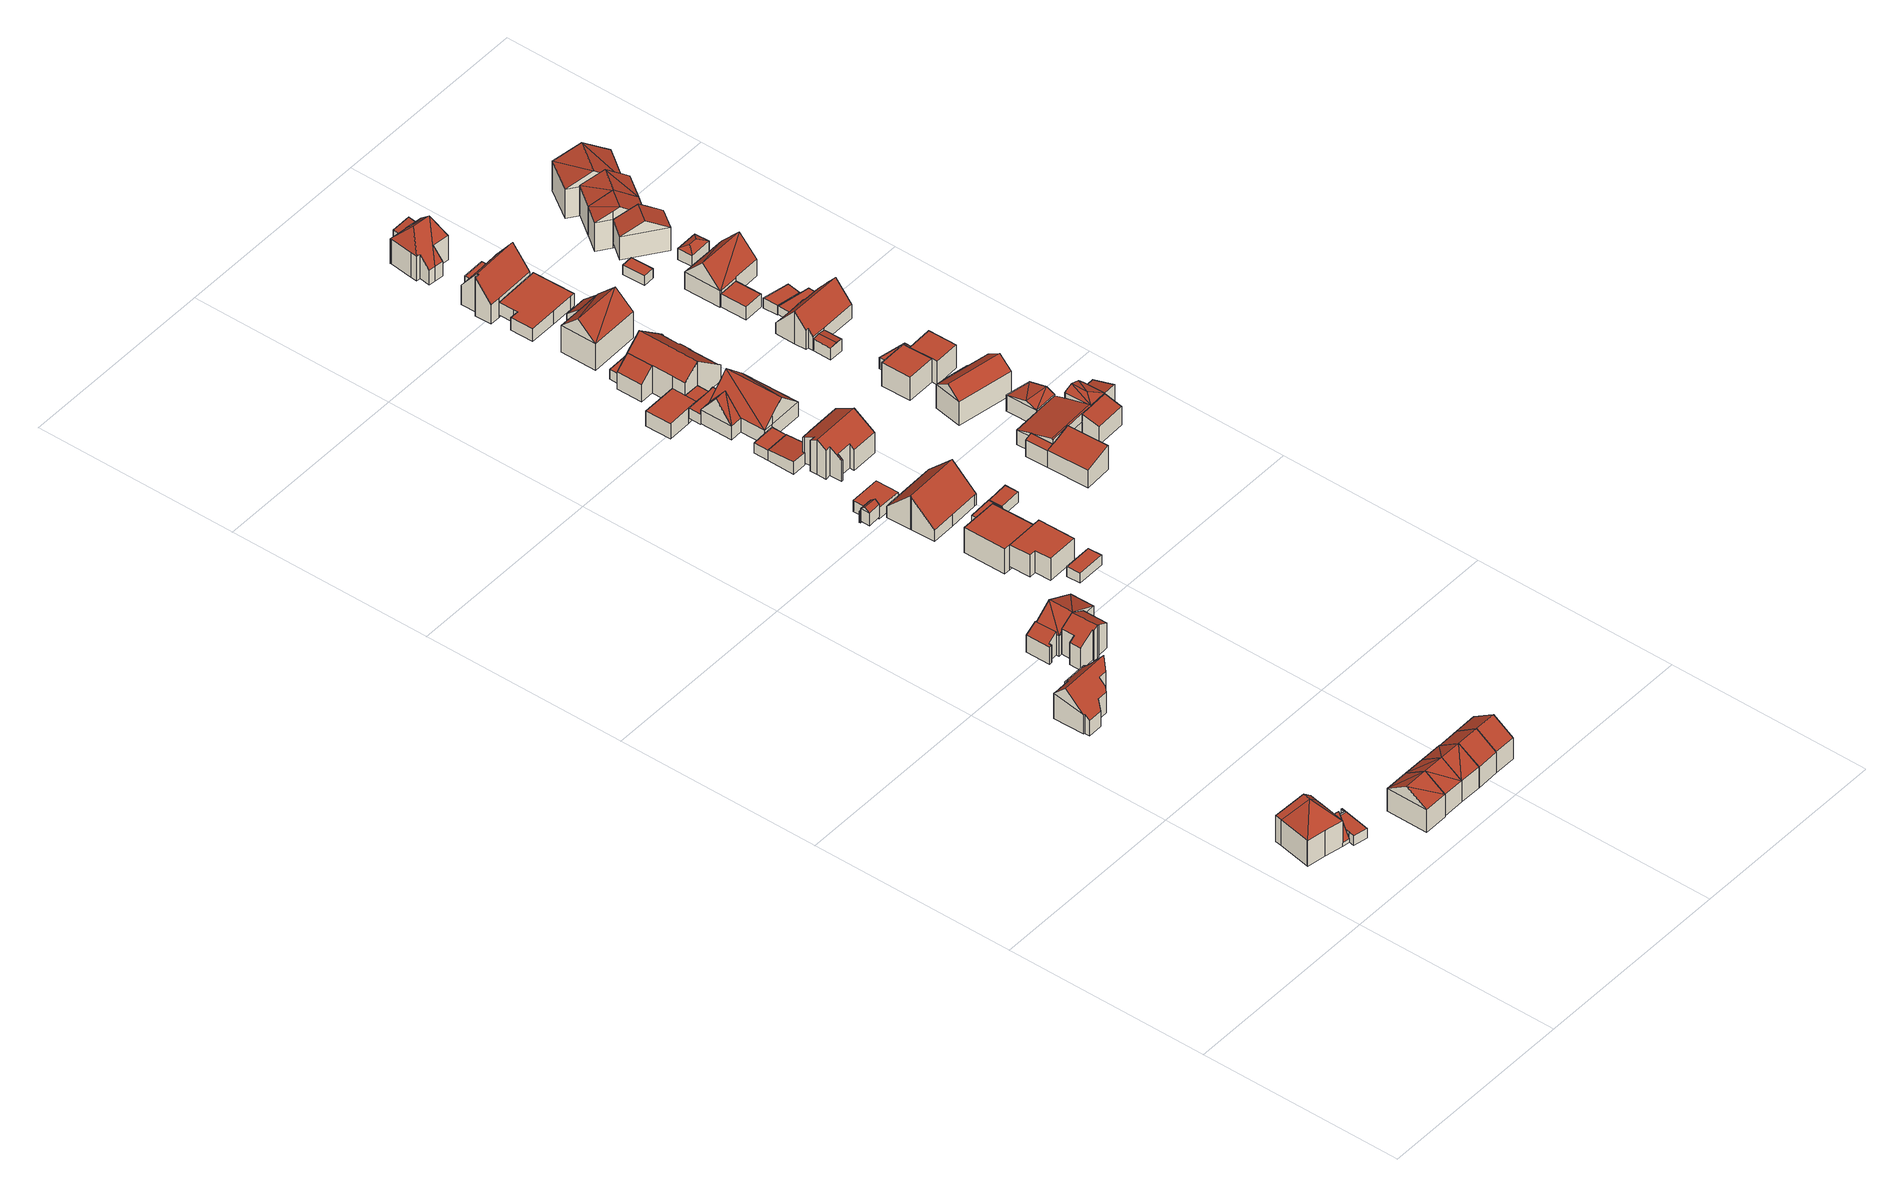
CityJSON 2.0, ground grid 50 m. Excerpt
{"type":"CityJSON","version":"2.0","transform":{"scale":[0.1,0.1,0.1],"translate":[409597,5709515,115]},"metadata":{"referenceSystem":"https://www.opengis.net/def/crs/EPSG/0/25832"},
"CityObjects":{
"building1":{"type":"Building","attributes":{"Gemeindeschluessel":"05978036","Geometrietyp2DReferenz":"3000","function":"31001_1100"},"children":["building1-1","building1-2"]},
"building1-1":{"type":"BuildingPart","attributes":{"roofType":"3100","measuredHeight":6.32},"parents":["building1"],"geometry":[{"type":"MultiSurface","lod":"2","boundaries":[[[0,1,2,3]],[[1,4,5,2]],[[4,6,7,5]],[[6,8,9,7]],[[8,10,11,9]],[[10,12,13,11]],[[8,6,4,1,0,14]],[[14,12,10,8]],[[15,3,2,5,7,9,11,13]],[[0,3,15,14]],[[13,12,14,15]]],"semantics":{"surfaces":[{"type":"WallSurface"},{"type":"RoofSurface"},{"type":"GroundSurface"},{"type":"ClosureSurface"}],"values":[0,0,0,0,0,0,1,1,2,3,3]}}]},
"building1-2":{"type":"BuildingPart","attributes":{"roofType":"3200","measuredHeight":12.23},"parents":["building1"],"geometry":[{"type":"MultiSurface","lod":"2","boundaries":[[[16,17,18,13]],[[17,19,20,18]],[[19,21,22,20]],[[21,23,24,22]],[[23,25,26,24]],[[25,27,28,26]],[[27,29,30,28]],[[29,31,32,30]],[[31,33,34,32]],[[33,35,36,34]],[[35,37,38,36]],[[37,39,0,3,38]],[[16,13,12]],[[35,33,31,29,27,25,40]],[[19,17,16,41]],[[25,23,41,40]],[[23,21,19,41]],[[37,35,40,41]],[[16,39,37,41]],[[18,20,22,24,26,28,30,32,34,36,38,3,15,13]],[[12,14,0,39,16]],[[15,3,0,14]],[[12,13,15,14]]],"semantics":{"surfaces":[{"type":"WallSurface"},{"type":"RoofSurface"},{"type":"GroundSurface"},{"type":"ClosureSurface"}],"values":[0,0,0,0,0,0,0,0,0,0,0,0,0,1,1,1,1,1,1,2,0,3,3]}}]},
"building2":{"type":"Building","attributes":{"Gemeindeschluessel":"05978036","Geometrietyp2DReferenz":"3000","function":"31001_2460","roofType":"1000","measuredHeight":2.59},"geometry":[{"type":"MultiSurface","lod":"2","boundaries":[[[42,43,44,45]],[[43,46,47,44]],[[46,48,49,47]],[[48,50,51,49]],[[50,52,53,51]],[[52,54,55,53]],[[54,42,45,55]],[[54,52,50,48,46,43,42]],[[45,44,47,49,51,53,55]]],"semantics":{"surfaces":[{"type":"WallSurface"},{"type":"RoofSurface"},{"type":"GroundSurface"}],"values":[0,0,0,0,0,0,0,1,2]}}]},
"building3":{"type":"Building","attributes":{"Gemeindeschluessel":"05978036","Geometrietyp2DReferenz":"3000","function":"31001_1000","roofType":"3100","measuredHeight":9.5},"geometry":[{"type":"MultiSurface","lod":"2","boundaries":[[[56,57,58,59]],[[57,60,61,58]],[[60,62,63,61]],[[62,56,59,63]],[[60,57,64]],[[56,62,65]],[[64,56,65]],[[56,64,57]],[[60,65,62]],[[65,60,64]],[[59,58,61,63]]],"semantics":{"surfaces":[{"type":"WallSurface"},{"type":"RoofSurface"},{"type":"GroundSurface"}],"values":[0,0,0,0,0,0,1,1,1,1,2]}}]},
"building4":{"type":"Building","attributes":{"Gemeindeschluessel":"05978036","Geometrietyp2DReferenz":"3000","function":"31001_1000","roofType":"3100","measuredHeight":9.22},"geometry":[{"type":"MultiSurface","lod":"2","boundaries":[[[62,66,67,68]],[[66,69,70,67]],[[69,56,71,70]],[[56,62,68,71]],[[69,66,72]],[[62,56,65]],[[62,72,66]],[[72,62,65]],[[65,69,72]],[[69,65,56]],[[68,67,70,71]]],"semantics":{"surfaces":[{"type":"WallSurface"},{"type":"RoofSurface"},{"type":"GroundSurface"}],"values":[0,0,0,0,0,0,1,1,1,1,2]}}]},
"building5":{"type":"Building","attributes":{"Gemeindeschluessel":"05978036","Geometrietyp2DReferenz":"3000","function":"31001_1000","roofType":"5000","measuredHeight":9.67},"geometry":[{"type":"MultiSurface","lod":"2","boundaries":[[[73,74,75,76]],[[74,77,78,75]],[[77,79,80,78]],[[79,81,82,80]],[[81,83,84,82]],[[83,85,86,84]],[[85,87,88,86]],[[87,89,90,88]],[[89,91,92,90]],[[91,93,94,92]],[[93,95,96,94]],[[95,97,98,96]],[[97,99,100,98]],[[99,101,102,100]],[[101,103,104,102]],[[103,105,106,104]],[[105,107,108,106]],[[107,109,110,108]],[[109,111,112,110]],[[111,113,114,112]],[[113,73,76,114]],[[115,95,93,91,89,87,85,83,81,79,77,116]],[[113,111,109,107,105,103,101,99,97,115,116,74,73]],[[77,74,116]],[[97,95,115]],[[76,75,78,80,82,84,86,88,90,92,94,96,98,100,102,104,106,108,110,112,114]]],"semantics":{"surfaces":[{"type":"WallSurface"},{"type":"RoofSurface"},{"type":"GroundSurface"}],"values":[0,0,0,0,0,0,0,0,0,0,0,0,0,0,0,0,0,0,0,0,0,1,1,0,0,2]}}]},
"building6":{"type":"Building","attributes":{"Gemeindeschluessel":"05978036","Geometrietyp2DReferenz":"3000","function":"31001_1000","roofType":"3100","measuredHeight":9.19},"geometry":[{"type":"MultiSurface","lod":"2","boundaries":[[[66,117,118,67]],[[117,119,120,118]],[[119,69,70,120]],[[69,66,67,70]],[[119,117,121]],[[66,69,72]],[[117,72,121]],[[72,117,66]],[[121,69,119]],[[69,121,72]],[[67,118,120,70]]],"semantics":{"surfaces":[{"type":"WallSurface"},{"type":"RoofSurface"},{"type":"GroundSurface"}],"values":[0,0,0,0,0,0,1,1,1,1,2]}}]},
"building7":{"type":"Building","attributes":{"Gemeindeschluessel":"05978036","Geometrietyp2DReferenz":"3000","function":"31001_1000","roofType":"3100","measuredHeight":9.24},"geometry":[{"type":"MultiSurface","lod":"2","boundaries":[[[122,123,124,118]],[[123,125,126,124]],[[125,127,120,126]],[[127,122,118,120]],[[125,123,128]],[[122,127,121]],[[123,122,121,128]],[[127,125,128,121]],[[118,124,126,120]]],"semantics":{"surfaces":[{"type":"WallSurface"},{"type":"RoofSurface"},{"type":"GroundSurface"}],"values":[0,0,0,0,0,0,1,1,2]}}]},
"building8":{"type":"Building","attributes":{"Gemeindeschluessel":"05978036","Geometrietyp2DReferenz":"3000","function":"31001_1000","roofType":"3100","measuredHeight":9.23},"geometry":[{"type":"MultiSurface","lod":"2","boundaries":[[[129,130,131,124]],[[130,132,133,131]],[[132,134,126,133]],[[134,129,124,126]],[[132,130,135]],[[129,134,128]],[[130,129,128,135]],[[134,132,135,128]],[[124,131,133,126]]],"semantics":{"surfaces":[{"type":"WallSurface"},{"type":"RoofSurface"},{"type":"GroundSurface"}],"values":[0,0,0,0,0,0,1,1,2]}}]},
"building9":{"type":"Building","attributes":{"Gemeindeschluessel":"05978036","Geometrietyp2DReferenz":"3000","function":"31001_1000"},"children":["building9-1","building9-2","building9-3"]},
"building9-1":{"type":"BuildingPart","attributes":{"roofType":"2100","measuredHeight":6.17},"parents":["building9"],"geometry":[{"type":"MultiSurface","lod":"2","boundaries":[[[136,137,138,139,140]],[[137,141,142,138]],[[141,143,144,142]],[[143,145,146,144]],[[145,147,148,149,146]],[[145,143,141,137,136,147]],[[149,139,138,142,144,146]],[[140,148,147,136]],[[139,149,148,140]]],"semantics":{"surfaces":[{"type":"WallSurface"},{"type":"RoofSurface"},{"type":"GroundSurface"},{"type":"ClosureSurface"}],"values":[0,0,0,0,0,1,2,0,3]}}]},
"building9-2":{"type":"BuildingPart","attributes":{"roofType":"3100","measuredHeight":8.76},"parents":["building9"],"geometry":[{"type":"MultiSurface","lod":"2","boundaries":[[[150,151,152,153]],[[151,154,155,152]],[[154,156,157,158,159,155]],[[160,161,162,163,164]],[[161,165,166,162]],[[165,167,168,166]],[[167,169,170,168]],[[169,171,172,170]],[[171,173,174,172]],[[173,150,153,174]],[[169,167,165,161,160,175,176]],[[176,156,154,151,150,173,171,169]],[[153,152,155,159,177,163,162,166,168,170,172,174]],[[178,157,156,176]],[[177,159,158,179]],[[179,158,157,178]],[[175,178,176]],[[164,163,177,179]],[[160,164,179,178,175]]],"semantics":{"surfaces":[{"type":"WallSurface"},{"type":"RoofSurface"},{"type":"GroundSurface"},{"type":"ClosureSurface"}],"values":[0,0,0,0,0,0,0,0,0,0,1,1,2,0,3,3,0,3,3]}}]},
"building9-3":{"type":"BuildingPart","attributes":{"roofType":"3100","measuredHeight":8.75},"parents":["building9"],"geometry":[{"type":"MultiSurface","lod":"2","boundaries":[[[180,181,182,183]],[[148,180,183,149]],[[180,148,184]],[[180,185,181]],[[185,180,184]],[[184,186,157,178,175,185]],[[186,184,148,140]],[[183,182,163,177,159,187,139,149]],[[187,159,158,186]],[[163,182,181,164]],[[159,177,179,158]],[[177,163,164,179]],[[139,187,186,140]],[[149,139,140,148]],[[185,175,160,164,181]],[[157,186,158]],[[178,157,158,179]],[[175,178,179,164,160]]],"semantics":{"surfaces":[{"type":"WallSurface"},{"type":"RoofSurface"},{"type":"GroundSurface"},{"type":"ClosureSurface"}],"values":[0,0,0,1,1,1,1,2,0,0,3,3,0,3,0,0,3,3]}}]},
"building10":{"type":"Building","attributes":{"Gemeindeschluessel":"05978036","Geometrietyp2DReferenz":"3000","function":"31001_1000","roofType":"1000","measuredHeight":5.89},"geometry":[{"type":"MultiSurface","lod":"2","boundaries":[[[188,189,190,191]],[[189,192,193,190]],[[192,194,195,193]],[[194,196,197,195]],[[196,198,199,197]],[[198,200,201,199]],[[200,188,191,201]],[[200,198,196,194,192,189,188]],[[191,190,193,195,197,199,201]]],"semantics":{"surfaces":[{"type":"WallSurface"},{"type":"RoofSurface"},{"type":"GroundSurface"}],"values":[0,0,0,0,0,0,0,1,2]}}]},
"building11":{"type":"Building","attributes":{"Gemeindeschluessel":"05978036","Geometrietyp2DReferenz":"3000","function":"31001_1000","roofType":"1000","measuredHeight":6.67},"geometry":[{"type":"MultiSurface","lod":"2","boundaries":[[[202,203,204,205]],[[203,206,207,204]],[[206,208,209,207]],[[208,210,211,209]],[[210,202,205,211]],[[210,208,206,203,202]],[[205,204,207,209,211]]],"semantics":{"surfaces":[{"type":"WallSurface"},{"type":"RoofSurface"},{"type":"GroundSurface"}],"values":[0,0,0,0,0,1,2]}}]},
"building12":{"type":"Building","attributes":{"Gemeindeschluessel":"05978036","Geometrietyp2DReferenz":"3000","function":"31001_2460","roofType":"1000","measuredHeight":2.57},"geometry":[{"type":"MultiSurface","lod":"2","boundaries":[[[212,213,214,215]],[[213,216,217,214]],[[216,218,219,217]],[[218,212,215,219]],[[218,216,213,212]],[[215,214,217,219]]],"semantics":{"surfaces":[{"type":"WallSurface"},{"type":"RoofSurface"},{"type":"GroundSurface"}],"values":[0,0,0,0,1,2]}}]},
"building13":{"type":"Building","attributes":{"Gemeindeschluessel":"05978036","Geometrietyp2DReferenz":"3000","function":"51009_1610","roofType":"3100","measuredHeight":4.29},"geometry":[{"type":"MultiSurface","lod":"2","boundaries":[[[220,221,222,223]],[[221,224,225,222]],[[224,226,227,225]],[[226,220,223,227]],[[224,221,228]],[[220,226,229]],[[221,220,229,228]],[[226,224,228,229]],[[223,222,225,227]]],"semantics":{"surfaces":[{"type":"WallSurface"},{"type":"RoofSurface"},{"type":"GroundSurface"}],"values":[0,0,0,0,0,0,1,1,2]}}]},
"building14":{"type":"Building","attributes":{"Gemeindeschluessel":"05978036","Geometrietyp2DReferenz":"3000","function":"31001_2460","roofType":"9999","measuredHeight":3},"geometry":[{"type":"MultiSurface","lod":"2","boundaries":[[[230,231,232,233,234,235,236,237]],[[237,236,238,239]],[[236,235,240,238]],[[235,234,241,240]],[[234,233,242,241]],[[233,232,243,242]],[[232,231,244,243]],[[231,230,245,244]],[[230,237,239,245]],[[239,238,240,241,242,243,244,245]]],"semantics":{"surfaces":[{"type":"RoofSurface"},{"type":"WallSurface"},{"type":"GroundSurface"}],"values":[0,1,1,1,1,1,1,1,1,2]}}]},
"building15":{"type":"Building","attributes":{"Gemeindeschluessel":"05978036","Geometrietyp2DReferenz":"3000","function":"31001_1000","roofType":"3100","measuredHeight":9},"geometry":[{"type":"MultiSurface","lod":"2","boundaries":[[[246,247,248,249]],[[247,250,251,248]],[[250,252,253,251]],[[252,254,255,253]],[[254,256,257,255]],[[256,258,259,257]],[[258,260,261,259]],[[260,262,263,261]],[[262,264,265,263]],[[264,246,249,265]],[[260,258,256,254,252]],[[252,250,247,246,264,262,260]],[[249,248,251,253,255,257,259,261,263,265]]],"semantics":{"surfaces":[{"type":"WallSurface"},{"type":"RoofSurface"},{"type":"GroundSurface"}],"values":[0,0,0,0,0,0,0,0,0,0,1,1,2]}}]},
"building16":{"type":"Building","attributes":{"Gemeindeschluessel":"05978036","Geometrietyp2DReferenz":"3000","function":"31001_2460","roofType":"2100","measuredHeight":2.7},"geometry":[{"type":"MultiSurface","lod":"2","boundaries":[[[266,267,268,269]],[[267,270,271,268]],[[270,272,273,271]],[[272,274,275,273]],[[274,266,269,275]],[[274,272,270,267,266]],[[269,268,271,273,275]]],"semantics":{"surfaces":[{"type":"WallSurface"},{"type":"RoofSurface"},{"type":"GroundSurface"}],"values":[0,0,0,0,0,1,2]}}]},
"building17":{"type":"Building","attributes":{"Gemeindeschluessel":"05978036","Geometrietyp2DReferenz":"3000","function":"31001_2460","roofType":"2100","measuredHeight":3.29},"geometry":[{"type":"MultiSurface","lod":"2","boundaries":[[[276,277,278,279]],[[277,280,281,278]],[[280,282,283,281]],[[282,284,285,283]],[[284,286,287,285]],[[286,276,279,287]],[[286,284,282,280,277,276]],[[279,278,281,283,285,287]]],"semantics":{"surfaces":[{"type":"WallSurface"},{"type":"RoofSurface"},{"type":"GroundSurface"}],"values":[0,0,0,0,0,0,1,2]}}]},
"building18":{"type":"Building","attributes":{"Gemeindeschluessel":"05978036","Geometrietyp2DReferenz":"3000","function":"31001_2460","roofType":"1000","measuredHeight":2.69},"geometry":[{"type":"MultiSurface","lod":"2","boundaries":[[[288,289,290,281]],[[289,291,292,290]],[[291,293,294,292]],[[293,295,283,294]],[[295,288,281,283]],[[295,293,291,289,288]],[[281,290,292,294,283]]],"semantics":{"surfaces":[{"type":"WallSurface"},{"type":"RoofSurface"},{"type":"GroundSurface"}],"values":[0,0,0,0,0,1,2]}}]},
"building19":{"type":"Building","attributes":{"Gemeindeschluessel":"05978036","Geometrietyp2DReferenz":"3000","function":"51009_1610","roofType":"2100","measuredHeight":2.91},"geometry":[{"type":"MultiSurface","lod":"2","boundaries":[[[296,297,298,299]],[[297,300,301,298]],[[300,302,303,301]],[[302,296,299,303]],[[302,300,297,296]],[[299,298,301,303]]],"semantics":{"surfaces":[{"type":"WallSurface"},{"type":"RoofSurface"},{"type":"GroundSurface"}],"values":[0,0,0,0,1,2]}}]},
"building20":{"type":"Building","attributes":{"Gemeindeschluessel":"05978036","Geometrietyp2DReferenz":"3000","function":"31001_1000","roofType":"3100","measuredHeight":9.33},"geometry":[{"type":"MultiSurface","lod":"2","boundaries":[[[304,305,306,307]],[[305,308,309,306]],[[308,310,311,309]],[[310,312,313,311]],[[312,314,315,313]],[[314,316,317,315]],[[316,318,319,317]],[[318,320,321,319]],[[320,322,323,321]],[[322,324,325,323]],[[324,326,327,325]],[[326,328,329,327]],[[328,330,331,329]],[[330,332,333,331]],[[332,334,335,333]],[[334,304,307,335]],[[330,328,326,324,322,320,318,316]],[[316,314,312,310,308,305,304,334,332,330]],[[307,306,309,311,313,315,317,319,321,323,325,327,329,331,333,335]]],"semantics":{"surfaces":[{"type":"WallSurface"},{"type":"RoofSurface"},{"type":"GroundSurface"}],"values":[0,0,0,0,0,0,0,0,0,0,0,0,0,0,0,0,1,1,2]}}]},
"building21":{"type":"Building","attributes":{"Gemeindeschluessel":"05978036","Geometrietyp2DReferenz":"3000","function":"31001_2460","roofType":"1000","measuredHeight":2.69},"geometry":[{"type":"MultiSurface","lod":"2","boundaries":[[[336,337,338,339]],[[337,340,341,338]],[[340,342,343,341]],[[342,344,345,343]],[[344,336,339,345]],[[344,342,340,337,336]],[[339,338,341,343,345]]],"semantics":{"surfaces":[{"type":"WallSurface"},{"type":"RoofSurface"},{"type":"GroundSurface"}],"values":[0,0,0,0,0,1,2]}}]},
"building22":{"type":"Building","attributes":{"Gemeindeschluessel":"05978036","Geometrietyp2DReferenz":"3000","function":"31001_1000"},"children":["building22-1","building22-2"]},
"building22-1":{"type":"BuildingPart","attributes":{"roofType":"3100","measuredHeight":8.92},"parents":["building22"],"geometry":[{"type":"MultiSurface","lod":"2","boundaries":[[[346,347,348,349]],[[350,351,352,353]],[[351,346,349,352]],[[350,347,354]],[[346,351,355]],[[347,355,354]],[[355,347,346]],[[351,354,355]],[[354,351,350]],[[349,348,353,352]],[[353,348,347,350]]],"semantics":{"surfaces":[{"type":"WallSurface"},{"type":"RoofSurface"},{"type":"GroundSurface"},{"type":"ClosureSurface"}],"values":[0,0,0,0,0,1,1,1,1,2,3]}}]},
"building22-2":{"type":"BuildingPart","attributes":{"roofType":"3100","measuredHeight":8.93},"parents":["building22"],"geometry":[{"type":"MultiSurface","lod":"2","boundaries":[[[356,357,358,359]],[[357,360,361,358]],[[360,362,350,353,361]],[[363,364,365,348,347]],[[364,366,367,365]],[[366,356,359,367]],[[366,368,356]],[[368,366,369]],[[369,360,370,368]],[[360,369,371,363,362]],[[363,371,364]],[[364,371,369,366]],[[357,370,360]],[[356,368,370,357]],[[359,358,361,353,348,365,367]],[[347,350,362,363]],[[347,348,353,350]]],"semantics":{"surfaces":[{"type":"WallSurface"},{"type":"RoofSurface"},{"type":"GroundSurface"},{"type":"ClosureSurface"}],"values":[0,0,0,0,0,0,1,1,1,1,0,0,0,0,2,0,3]}}]},
"building23":{"type":"Building","attributes":{"Gemeindeschluessel":"05978036","Geometrietyp2DReferenz":"3000","function":"31001_1000"},"children":["building23-1","building23-2","building23-3","building23-4"]},
"building23-1":{"type":"BuildingPart","attributes":{"roofType":"1000","measuredHeight":4.04},"parents":["building23"],"geometry":[{"type":"MultiSurface","lod":"2","boundaries":[[[372,373,374,375]],[[373,376,377,374]],[[337,378,379,380]],[[337,372,375,378]],[[337,380,381,376,373,372]],[[375,374,377,382,379,378]],[[380,379,382,381]],[[382,377,376,381]]],"semantics":{"surfaces":[{"type":"WallSurface"},{"type":"RoofSurface"},{"type":"GroundSurface"},{"type":"ClosureSurface"}],"values":[0,0,0,0,1,2,3,3]}}]},
"building23-2":{"type":"BuildingPart","attributes":{"roofType":"1000","measuredHeight":4.03},"parents":["building23"],"geometry":[{"type":"MultiSurface","lod":"2","boundaries":[[[383,340,384,385]],[[340,380,379,384]],[[381,380,340,383]],[[384,379,382,385]],[[382,379,380,381]],[[385,382,381,383]]],"semantics":{"surfaces":[{"type":"WallSurface"},{"type":"RoofSurface"},{"type":"GroundSurface"},{"type":"ClosureSurface"}],"values":[0,0,1,2,3,3]}}]},
"building23-3":{"type":"BuildingPart","attributes":{"roofType":"2100","measuredHeight":7.4},"parents":["building23"],"geometry":[{"type":"MultiSurface","lod":"2","boundaries":[[[386,387,388,389]],[[387,390,391,388]],[[390,392,393,391]],[[392,394,395,393]],[[394,392,390,387,386]],[[389,388,391,393,395]],[[389,395,394,386]]],"semantics":{"surfaces":[{"type":"WallSurface"},{"type":"RoofSurface"},{"type":"GroundSurface"},{"type":"ClosureSurface"}],"values":[0,0,0,0,1,2,3]}}]},
"building23-4":{"type":"BuildingPart","attributes":{"roofType":"3100","measuredHeight":10.59},"parents":["building23"],"geometry":[{"type":"MultiSurface","lod":"2","boundaries":[[[396,397,398,395,394]],[[397,399,400,398]],[[399,401,402,400]],[[401,403,404,402]],[[403,405,406,404]],[[405,407,408,406]],[[407,409,410,408]],[[409,411,412,410]],[[411,413,414,412]],[[413,415,416,414]],[[415,417,418,416]],[[417,419,420,418]],[[419,421,385,420]],[[421,383,385]],[[422,423,386,389,377,376]],[[421,419,417,415,413,411,409,407,405,403,401,399,397]],[[397,396,423,422,424,421]],[[389,395,398,400,402,404,406,408,410,412,414,416,418,420,385,382,377]],[[394,386,423,396]],[[394,395,389,386]],[[424,381,383,421]],[[381,382,385,383]],[[376,381,424,422]],[[382,381,376,377]]],"semantics":{"surfaces":[{"type":"WallSurface"},{"type":"RoofSurface"},{"type":"GroundSurface"},{"type":"ClosureSurface"}],"values":[0,0,0,0,0,0,0,0,0,0,0,0,0,0,0,1,1,2,0,3,0,3,0,3]}}]},
"building24":{"type":"Building","attributes":{"Gemeindeschluessel":"05978036","Geometrietyp2DReferenz":"3000","function":"31001_2460","roofType":"1000","measuredHeight":2.62},"geometry":[{"type":"MultiSurface","lod":"2","boundaries":[[[425,426,427,428]],[[426,429,400,427]],[[429,430,393,400]],[[430,425,428,393]],[[430,429,426,425]],[[428,427,400,393]]],"semantics":{"surfaces":[{"type":"WallSurface"},{"type":"RoofSurface"},{"type":"GroundSurface"}],"values":[0,0,0,0,1,2]}}]},
"building25":{"type":"Building","attributes":{"Gemeindeschluessel":"05978036","Geometrietyp2DReferenz":"3000","function":"31001_1000","roofType":"3100","measuredHeight":11.32},"geometry":[{"type":"MultiSurface","lod":"2","boundaries":[[[431,432,433,434]],[[432,435,436,433]],[[435,437,438,436]],[[437,439,440,438]],[[439,441,442,440]],[[441,431,434,442]],[[443,431,441]],[[443,444,431]],[[444,443,439]],[[439,437,435,432,444]],[[439,443,441]],[[431,444,432]],[[434,433,436,438,440,442]]],"semantics":{"surfaces":[{"type":"WallSurface"},{"type":"RoofSurface"},{"type":"GroundSurface"}],"values":[0,0,0,0,0,0,1,1,1,1,0,0,2]}}]},
"building26":{"type":"Building","attributes":{"Gemeindeschluessel":"05978036","Geometrietyp2DReferenz":"3000","function":"31001_2460","roofType":"2100","measuredHeight":7.6},"geometry":[{"type":"MultiSurface","lod":"2","boundaries":[[[435,445,446,447]],[[445,448,449,446]],[[448,437,450,449]],[[437,435,447,450]],[[437,448,445,435]],[[447,446,449,450]]],"semantics":{"surfaces":[{"type":"WallSurface"},{"type":"RoofSurface"},{"type":"GroundSurface"}],"values":[0,0,0,0,1,2]}}]},
"building27":{"type":"Building","attributes":{"Gemeindeschluessel":"05978036","Geometrietyp2DReferenz":"3000","function":"31001_1000","roofType":"1000","measuredHeight":3.37},"geometry":[{"type":"MultiSurface","lod":"2","boundaries":[[[451,452,453,454]],[[452,455,456,453]],[[455,457,458,456]],[[457,459,460,458]],[[459,461,462,460]],[[461,463,464,462]],[[463,465,466,464]],[[465,467,468,466]],[[467,469,470,468]],[[469,451,454,470]],[[469,467,465,463,461,459,457,455,452,451]],[[454,453,456,458,460,462,464,466,468,470]]],"semantics":{"surfaces":[{"type":"WallSurface"},{"type":"RoofSurface"},{"type":"GroundSurface"}],"values":[0,0,0,0,0,0,0,0,0,0,1,2]}}]},
"building28":{"type":"Building","attributes":{"Gemeindeschluessel":"05978036","Geometrietyp2DReferenz":"3000","function":"31001_1000","roofType":"3100","measuredHeight":10.71},"geometry":[{"type":"MultiSurface","lod":"2","boundaries":[[[471,472,473,474]],[[472,475,476,473]],[[475,477,478,476]],[[477,479,480,478]],[[479,481,482,480]],[[481,483,484,482]],[[483,485,486,484]],[[485,487,488,486]],[[487,489,490,488]],[[489,491,492,490]],[[491,471,474,492]],[[487,485,483,481,479,477]],[[477,475,472,471,491,489,487]],[[474,473,476,478,480,482,484,486,488,490,492]]],"semantics":{"surfaces":[{"type":"WallSurface"},{"type":"RoofSurface"},{"type":"GroundSurface"}],"values":[0,0,0,0,0,0,0,0,0,0,0,1,1,2]}}]},
"building29":{"type":"Building","attributes":{"Gemeindeschluessel":"05978036","Geometrietyp2DReferenz":"3000","function":"31001_1000"},"children":["building29-1","building29-2","building29-3","building29-4","building29-5","building29-6","building29-7"]},
"building29-1":{"type":"BuildingPart","attributes":{"roofType":"3100","measuredHeight":6.25},"parents":["building29"],"geometry":[{"type":"MultiSurface","lod":"2","boundaries":[[[493,494,495,496]],[[497,498,499,500]],[[501,502,503,504]],[[502,505,506,503]],[[505,502,507,508,509,510,511,512,493]],[[513,514,515,516,510,509,517,518]],[[497,514,513,498]],[[493,512,494]],[[501,507,502]],[[506,496,495,519,500,499,520,504,503]],[[496,506,505,493]],[[519,495,494,521]],[[500,519,521,497]],[[520,499,498,522]],[[504,520,522,501]],[[517,523,518]],[[498,513,518,523,524,522]],[[524,523,517,509,508]],[[522,524,508,507,501]],[[511,510,516]],[[494,512,511,516,515,521]],[[514,497,521,515]]],"semantics":{"surfaces":[{"type":"WallSurface"},{"type":"RoofSurface"},{"type":"GroundSurface"},{"type":"ClosureSurface"}],"values":[0,0,0,0,1,1,0,0,0,2,3,3,3,3,3,0,3,0,3,0,3,3]}}]},
"building29-2":{"type":"BuildingPart","attributes":{"roofType":"2100","measuredHeight":6.5},"parents":["building29"],"geometry":[{"type":"MultiSurface","lod":"2","boundaries":[[[525,526,527,499,498,513]],[[526,528,529,527]],[[528,530,531,529]],[[530,532,533,531]],[[532,534,535,536,533]],[[532,530,528,526,525,518,523,534]],[[536,520,499,527,529,531,533]],[[524,535,534,523]],[[513,518,525]],[[498,499,520,522]],[[498,522,524,523,518,513]],[[520,536,535,524,522]]],"semantics":{"surfaces":[{"type":"WallSurface"},{"type":"RoofSurface"},{"type":"GroundSurface"},{"type":"ClosureSurface"}],"values":[0,0,0,0,0,1,2,0,0,3,3,3]}}]},
"building29-3":{"type":"BuildingPart","attributes":{"roofType":"5000","measuredHeight":6.94},"parents":["building29"],"geometry":[{"type":"MultiSurface","lod":"2","boundaries":[[[537,538,539,495,494,512]],[[538,540,541,542,539]],[[543,544,545]],[[543,540,538,544]],[[544,538,546]],[[546,545,544]],[[545,546,537,511,516]],[[546,538,537]],[[542,547,519,495,539]],[[548,541,540,543]],[[548,547,542,541]],[[548,543,545,515]],[[547,548,515,521,519]],[[512,511,537]],[[516,515,545]],[[494,495,519,521]],[[494,521,515,516,511,512]]],"semantics":{"surfaces":[{"type":"WallSurface"},{"type":"RoofSurface"},{"type":"GroundSurface"},{"type":"ClosureSurface"}],"values":[0,0,1,1,1,1,1,0,2,0,3,0,3,0,0,3,3]}}]},
"building29-4":{"type":"BuildingPart","attributes":{"roofType":"2100","measuredHeight":6.13},"parents":["building29"],"geometry":[{"type":"MultiSurface","lod":"2","boundaries":[[[549,514,497,500,550]],[[548,551,552,547]],[[551,549,550,552]],[[551,548,515,514,549]],[[550,500,519,547,552]],[[519,500,497,521]],[[521,497,514,515]],[[547,519,521,515,548]]],"semantics":{"surfaces":[{"type":"WallSurface"},{"type":"RoofSurface"},{"type":"GroundSurface"},{"type":"ClosureSurface"}],"values":[0,0,0,1,2,3,3,3]}}]},
"building29-5":{"type":"BuildingPart","attributes":{"roofType":"2100","measuredHeight":6.15},"parents":["building29"],"geometry":[{"type":"MultiSurface","lod":"2","boundaries":[[[553,554,555,556]],[[554,548,547,555]],[[541,553,556,542]],[[541,548,554,553]],[[556,555,547,542]],[[541,542,547,548]]],"semantics":{"surfaces":[{"type":"WallSurface"},{"type":"RoofSurface"},{"type":"GroundSurface"},{"type":"ClosureSurface"}],"values":[0,0,0,1,2,3]}}]},
"building29-6":{"type":"BuildingPart","attributes":{"roofType":"2100","measuredHeight":5.06},"parents":["building29"],"geometry":[{"type":"MultiSurface","lod":"2","boundaries":[[[557,558,507,501,504,559]],[[535,557,559,536]],[[535,524,508,558,557]],[[559,504,520,536]],[[508,507,558]],[[522,520,504,501]],[[522,501,507,508,524]],[[522,524,535,536,520]]],"semantics":{"surfaces":[{"type":"WallSurface"},{"type":"RoofSurface"},{"type":"GroundSurface"},{"type":"ClosureSurface"}],"values":[0,0,1,2,0,3,3,3]}}]},
"building29-7":{"type":"BuildingPart","attributes":{"roofType":"3100","measuredHeight":5.34},"parents":["building29"],"geometry":[{"type":"MultiSurface","lod":"2","boundaries":[[[560,561,562,563]],[[561,564,493,496,562]],[[565,560,563,506,505]],[[564,561,566]],[[560,565,567]],[[561,567,566]],[[567,561,560]],[[566,565,564]],[[565,566,567]],[[563,562,496,506]],[[505,493,564,565]],[[505,506,496,493]]],"semantics":{"surfaces":[{"type":"WallSurface"},{"type":"RoofSurface"},{"type":"GroundSurface"},{"type":"ClosureSurface"}],"values":[0,0,0,0,0,1,1,1,1,2,0,3]}}]},
"building30":{"type":"Building","attributes":{"Gemeindeschluessel":"05978036","Geometrietyp2DReferenz":"3000","function":"31001_1000","roofType":"3100","measuredHeight":8.92},"geometry":[{"type":"MultiSurface","lod":"2","boundaries":[[[568,569,570,571]],[[569,572,573,570]],[[572,574,575,573]],[[574,576,577,575]],[[576,578,579,577]],[[578,568,571,579]],[[568,578,580,581]],[[576,574,572,569,581,580]],[[580,578,576]],[[568,581,569]],[[571,570,573,575,577,579]]],"semantics":{"surfaces":[{"type":"WallSurface"},{"type":"RoofSurface"},{"type":"GroundSurface"}],"values":[0,0,0,0,0,0,1,1,0,0,2]}}]},
"building31":{"type":"Building","attributes":{"Gemeindeschluessel":"05978036","Geometrietyp2DReferenz":"3000","function":"31001_2460","roofType":"1000","measuredHeight":2.43},"geometry":[{"type":"MultiSurface","lod":"2","boundaries":[[[582,583,584,585]],[[583,586,587,584]],[[586,588,589,587]],[[588,582,585,589]],[[588,586,583,582]],[[585,584,587,589]]],"semantics":{"surfaces":[{"type":"WallSurface"},{"type":"RoofSurface"},{"type":"GroundSurface"}],"values":[0,0,0,0,1,2]}}]},
"building32":{"type":"Building","attributes":{"Gemeindeschluessel":"05978036","Geometrietyp2DReferenz":"3000","function":"31001_2460","roofType":"2100","measuredHeight":4.46},"geometry":[{"type":"MultiSurface","lod":"2","boundaries":[[[590,591,592,593]],[[591,594,595,592]],[[594,596,597,595]],[[596,590,593,597]],[[596,594,591,590]],[[593,592,595,597]]],"semantics":{"surfaces":[{"type":"WallSurface"},{"type":"RoofSurface"},{"type":"GroundSurface"}],"values":[0,0,0,0,1,2]}}]},
"building33":{"type":"Building","attributes":{"Gemeindeschluessel":"05978036","Geometrietyp2DReferenz":"3000","function":"31001_1000"},"children":["building33-1","building33-2"]},
"building33-1":{"type":"BuildingPart","attributes":{"roofType":"1000","measuredHeight":6.27},"parents":["building33"],"geometry":[{"type":"MultiSurface","lod":"2","boundaries":[[[598,599,600,601]],[[599,602,603,600]],[[602,604,605,603]],[[604,606,607,605]],[[606,608,609,607]],[[608,606,604,602,599,598]],[[601,600,603,605,607,609]],[[601,609,608,598]]],"semantics":{"surfaces":[{"type":"WallSurface"},{"type":"RoofSurface"},{"type":"GroundSurface"},{"type":"ClosureSurface"}],"values":[0,0,0,0,0,1,2,3]}}]},
"building33-2":{"type":"BuildingPart","attributes":{"roofType":"1000","measuredHeight":6.28},"parents":["building33"],"geometry":[{"type":"MultiSurface","lod":"2","boundaries":[[[610,598,601,611]],[[612,613,609,608]],[[612,614,615,613]],[[614,616,617,615]],[[616,610,611,617]],[[616,614,612,608,598,610]],[[611,601,609,613,615,617]],[[608,609,601,598]]],"semantics":{"surfaces":[{"type":"WallSurface"},{"type":"RoofSurface"},{"type":"GroundSurface"},{"type":"ClosureSurface"}],"values":[0,0,0,0,0,1,2,3]}}]},
"building34":{"type":"Building","attributes":{"Gemeindeschluessel":"05978036","Geometrietyp2DReferenz":"3000","function":"31001_1000"},"children":["building34-1","building34-2"]},
"building34-1":{"type":"BuildingPart","attributes":{"roofType":"3200","measuredHeight":10.61},"parents":["building34"],"geometry":[{"type":"MultiSurface","lod":"2","boundaries":[[[618,619,620,621]],[[619,622,623,620]],[[622,624,625,623]],[[624,626,627,625]],[[626,628,629,627]],[[628,630,631,629]],[[630,632,633,631]],[[632,634,635,636,633]],[[637,638,639,640,641]],[[638,642,643,639]],[[642,644,645,643]],[[644,618,621,645]],[[638,637,646]],[[630,628,626,624,647]],[[632,630,647,646]],[[637,634,632,646]],[[624,622,619,618,646,647]],[[618,644,642,638,646]],[[621,620,623,625,627,629,631,633,636,640,639,643,645]],[[641,635,634,637]],[[641,640,636,635]]],"semantics":{"surfaces":[{"type":"WallSurface"},{"type":"RoofSurface"},{"type":"GroundSurface"},{"type":"ClosureSurface"}],"values":[0,0,0,0,0,0,0,0,0,0,0,0,1,1,1,1,1,1,2,0,3]}}]},
"building34-2":{"type":"BuildingPart","attributes":{"roofType":"2100","measuredHeight":4.66},"parents":["building34"],"geometry":[{"type":"MultiSurface","lod":"2","boundaries":[[[648,649,650,651]],[[649,641,640,650]],[[635,648,651,636]],[[635,641,649,648]],[[651,650,640,636]],[[635,636,640,641]]],"semantics":{"surfaces":[{"type":"WallSurface"},{"type":"RoofSurface"},{"type":"GroundSurface"},{"type":"ClosureSurface"}],"values":[0,0,0,1,2,3]}}]},
"building35":{"type":"Building","attributes":{"Gemeindeschluessel":"05978036","Geometrietyp2DReferenz":"3000","function":"31001_2460","roofType":"1000","measuredHeight":2.99},"geometry":[{"type":"MultiSurface","lod":"2","boundaries":[[[652,653,654,655]],[[653,656,657,654]],[[656,658,659,657]],[[658,660,661,659]],[[660,662,663,661]],[[662,652,655,663]],[[662,660,658,656,653,652]],[[655,654,657,659,661,663]]],"semantics":{"surfaces":[{"type":"WallSurface"},{"type":"RoofSurface"},{"type":"GroundSurface"}],"values":[0,0,0,0,0,0,1,2]}}]},
"building36":{"type":"Building","attributes":{"Gemeindeschluessel":"05978036","Geometrietyp2DReferenz":"3000","function":"31001_1000"},"children":["building36-1","building36-2"]},
"building36-1":{"type":"BuildingPart","attributes":{"roofType":"3100","measuredHeight":8.71},"parents":["building36"],"geometry":[{"type":"MultiSurface","lod":"2","boundaries":[[[664,665,666,667]],[[665,668,669,666]],[[668,670,671,669]],[[670,672,673,671]],[[672,674,675,673]],[[674,676,677,675]],[[676,678,679,680,677]],[[681,682,683,684,685]],[[682,686,687,683]],[[686,688,689,687]],[[688,690,691,689]],[[690,692,693,691]],[[692,664,667,693]],[[688,686,682,681,678,676,674]],[[674,672,670,668,665,664,692,690,688]],[[667,666,669,671,673,675,677,680,684,683,687,689,691,693]],[[685,694,679,678,681]],[[685,684,680,679]],[[685,679,694]]],"semantics":{"surfaces":[{"type":"WallSurface"},{"type":"RoofSurface"},{"type":"GroundSurface"},{"type":"ClosureSurface"}],"values":[0,0,0,0,0,0,0,0,0,0,0,0,0,1,1,2,0,3,3]}}]},
"building36-2":{"type":"BuildingPart","attributes":{"roofType":"3100","measuredHeight":3.47},"parents":["building36"],"geometry":[{"type":"MultiSurface","lod":"2","boundaries":[[[679,695,696,680]],[[695,697,698,696]],[[697,685,684,698]],[[697,695,699]],[[695,679,694,699]],[[685,697,699,694]],[[680,696,698,684]],[[680,684,685,679]],[[679,685,694]]],"semantics":{"surfaces":[{"type":"WallSurface"},{"type":"RoofSurface"},{"type":"GroundSurface"},{"type":"ClosureSurface"}],"values":[0,0,0,0,1,1,2,3,3]}}]},
"building37":{"type":"Building","attributes":{"Gemeindeschluessel":"05978036","Geometrietyp2DReferenz":"3000","function":"31001_2460","roofType":"1000","measuredHeight":2.45},"geometry":[{"type":"MultiSurface","lod":"2","boundaries":[[[700,701,702,703]],[[701,704,705,702]],[[704,706,707,705]],[[706,700,703,707]],[[706,704,701,700]],[[703,702,705,707]]],"semantics":{"surfaces":[{"type":"WallSurface"},{"type":"RoofSurface"},{"type":"GroundSurface"}],"values":[0,0,0,0,1,2]}}]},
"building38":{"type":"Building","attributes":{"Gemeindeschluessel":"05978036","Geometrietyp2DReferenz":"3000","function":"31001_2460","roofType":"1000","measuredHeight":2.31},"geometry":[{"type":"MultiSurface","lod":"2","boundaries":[[[708,709,693,667]],[[709,710,711,693]],[[710,712,713,711]],[[712,714,669,713]],[[714,715,666,669]],[[715,708,667,666]],[[715,714,712,710,709,708]],[[667,693,711,713,669,666]]],"semantics":{"surfaces":[{"type":"WallSurface"},{"type":"RoofSurface"},{"type":"GroundSurface"}],"values":[0,0,0,0,0,0,1,2]}}]},
"building39":{"type":"Building","attributes":{"Gemeindeschluessel":"05978036","Geometrietyp2DReferenz":"3000","function":"31001_2460","roofType":"1000","measuredHeight":2.55},"geometry":[{"type":"MultiSurface","lod":"2","boundaries":[[[716,717,718,719]],[[717,720,721,718]],[[720,722,723,721]],[[722,716,719,723]],[[722,720,717,716]],[[719,718,721,723]]],"semantics":{"surfaces":[{"type":"WallSurface"},{"type":"RoofSurface"},{"type":"GroundSurface"}],"values":[0,0,0,0,1,2]}}]},
"building40":{"type":"Building","attributes":{"Gemeindeschluessel":"05978036","Geometrietyp2DReferenz":"3000","function":"31001_1000"},"children":["building40-1","building40-2"]},
"building40-1":{"type":"BuildingPart","attributes":{"roofType":"1000","measuredHeight":3.45},"parents":["building40"],"geometry":[{"type":"MultiSurface","lod":"2","boundaries":[[[724,725,726,727]],[[725,728,729,726]],[[728,730,731,729]],[[730,728,725,724]],[[727,726,729,731]],[[727,731,730,724]]],"semantics":{"surfaces":[{"type":"WallSurface"},{"type":"RoofSurface"},{"type":"GroundSurface"},{"type":"ClosureSurface"}],"values":[0,0,0,1,2,3]}}]},
"building40-2":{"type":"BuildingPart","attributes":{"roofType":"3100","measuredHeight":9.53},"parents":["building40"],"geometry":[{"type":"MultiSurface","lod":"2","boundaries":[[[732,733,734,731,730]],[[733,735,736,734]],[[735,737,738,736]],[[737,739,740,738]],[[739,741,727,740]],[[741,742,724,727]],[[743,744,733]],[[733,732,742,741,739,743]],[[744,743,737]],[[744,737,735]],[[733,744,735]],[[737,743,739]],[[731,734,736,738,740,727]],[[730,724,742,732]],[[730,731,727,724]]],"semantics":{"surfaces":[{"type":"WallSurface"},{"type":"RoofSurface"},{"type":"GroundSurface"},{"type":"ClosureSurface"}],"values":[0,0,0,0,0,0,1,1,1,1,0,0,2,0,3]}}]},
"building41":{"type":"Building","attributes":{"Gemeindeschluessel":"05978036","Geometrietyp2DReferenz":"3000","function":"31001_1000","roofType":"3100","measuredHeight":9.21},"geometry":[{"type":"MultiSurface","lod":"2","boundaries":[[[745,746,747,748]],[[746,749,750,747]],[[749,751,752,750]],[[751,753,754,752]],[[753,745,748,754]],[[753,755,756,757,745]],[[746,757,756,749]],[[751,755,753]],[[749,756,755,751]],[[745,757,746]],[[748,747,750,752,754]]],"semantics":{"surfaces":[{"type":"WallSurface"},{"type":"RoofSurface"},{"type":"GroundSurface"}],"values":[0,0,0,0,0,1,1,0,0,0,2]}}]},
"building42":{"type":"Building","attributes":{"Gemeindeschluessel":"05978036","Geometrietyp2DReferenz":"3000","function":"31001_2460","roofType":"5000","measuredHeight":3.78},"geometry":[{"type":"MultiSurface","lod":"2","boundaries":[[[758,759,760,761]],[[759,762,763,760]],[[762,764,765,763]],[[764,758,761,765]],[[766,764,762]],[[767,766,762,759]],[[767,759,758]],[[766,767,758,764]],[[761,760,763,765]]],"semantics":{"surfaces":[{"type":"WallSurface"},{"type":"RoofSurface"},{"type":"GroundSurface"}],"values":[0,0,0,0,1,1,1,1,2]}}]},
"building43":{"type":"Building","attributes":{"Gemeindeschluessel":"05978036","Geometrietyp2DReferenz":"3000","function":"31001_1000","roofType":"5000","measuredHeight":10.81},"geometry":[{"type":"MultiSurface","lod":"2","boundaries":[[[768,769,770,771]],[[769,751,772,770]],[[751,749,773,772]],[[749,774,775,773]],[[774,768,771,775]],[[751,769,776,777]],[[768,777,776]],[[777,768,774,778]],[[751,777,778,749]],[[749,778,774]],[[768,776,769]],[[771,770,772,773,775]]],"semantics":{"surfaces":[{"type":"WallSurface"},{"type":"RoofSurface"},{"type":"GroundSurface"}],"values":[0,0,0,0,0,1,1,1,0,0,0,2]}}]},
"building44":{"type":"Building","attributes":{"Gemeindeschluessel":"05978036","Geometrietyp2DReferenz":"3000","function":"31001_1000","roofType":"5000","measuredHeight":10.94},"geometry":[{"type":"MultiSurface","lod":"2","boundaries":[[[779,780,781,782]],[[780,783,784,781]],[[783,769,785,784]],[[769,768,786,785]],[[768,779,782,786]],[[787,788,779]],[[779,768,787]],[[788,769,783,789]],[[787,769,788]],[[779,788,789,780]],[[780,789,783]],[[769,787,768]],[[782,781,784,785,786]]],"semantics":{"surfaces":[{"type":"WallSurface"},{"type":"RoofSurface"},{"type":"GroundSurface"}],"values":[0,0,0,0,0,1,1,1,1,0,0,0,2]}}]},
"building45":{"type":"Building","attributes":{"Gemeindeschluessel":"05978036","Geometrietyp2DReferenz":"3000","function":"31001_1000","roofType":"3100","measuredHeight":11.34},"geometry":[{"type":"MultiSurface","lod":"2","boundaries":[[[790,791,792,793]],[[791,794,795,792]],[[794,796,797,795]],[[796,790,793,797]],[[794,791,798]],[[790,796,799]],[[791,799,798]],[[799,791,790]],[[798,796,794]],[[796,798,799]],[[793,792,795,797]]],"semantics":{"surfaces":[{"type":"WallSurface"},{"type":"RoofSurface"},{"type":"GroundSurface"}],"values":[0,0,0,0,0,0,1,1,1,1,2]}}]}
},
"vertices":[
[105,180,92],[154,171,92],[154,171,83],[105,180,83],[151,158,114],[151,158,83],[119,164,114],[119,164,83],[115,146,146],[115,146,83],[110,114,92],[110,114,83],[93,117,92],[93,117,83],[99,149,146],[99,149,83],
[93,117,152],[48,126,152],[48,126,83],[2,134,152],[2,134,83],[2,136,152],[2,136,83],[17,215,152],[17,215,83],[20,232,152],[20,232,83],[76,222,152],[76,222,83],[76,224,148],[76,224,83],[111,218,148],[111,218,83],[110,215,152],[110,215,83],[112,215,152],[112,215,83],[108,198,152],[108,198,83],[105,180,152],[60,192,205],[57,173,205],
[141,93,111],[107,100,111],[107,100,85],[141,93,85],[110,114,111],[110,114,85],[119,164,111],[119,164,85],[151,158,111],[151,158,85],[154,171,111],[154,171,85],[156,170,111],[156,170,85],
[286,9,148],[227,9,148],[227,9,88],[286,9,88],[227,111,148],[227,111,88],[287,111,148],[287,111,88],[227,60,183],[286,60,183],
[339,111,148],[339,111,91],[287,111,91],[339,9,148],[339,9,91],[286,9,91],[339,60,183],
[54,751,109],[52,751,109],[52,751,57],[54,751,57],[51,828,124],[51,828,57],[54,828,124],[54,828,57],[54,826,126],[54,826,57],[97,827,126],[97,827,57],[97,837,117],[97,837,57],[160,838,117],[160,838,57],[160,835,119],[160,835,57],[155,835,119],[155,835,57],[156,820,134],[156,820,57],[157,820,134],[157,820,57],[177,800,153],[177,800,57],[158,780,134],[158,780,57],[137,780,134],[137,780,57],[137,764,119],[137,764,57],[130,756,112],[130,756,57],[105,755,112],[105,755,57],[104,756,113],[104,756,57],[91,739,97],[91,739,57],[55,739,97],[55,739,57],[177,801,154],[52,798,154],
[393,111,148],[393,111,91],[393,8,148],[393,8,91],[393,60,183],
[393,111,147],[450,111,147],[450,111,91],[450,9,147],[450,9,91],[393,8,147],[450,60,183],
[450,111,148],[504,111,148],[504,111,91],[504,9,148],[504,9,91],[450,9,148],[504,60,183],
[196,938,126],[172,937,112],[172,937,64],[196,938,64],[196,938,119],[172,931,112],[172,931,64],[166,931,109],[166,931,64],[166,991,109],[166,991,64],[195,991,126],[195,991,119],[195,991,64],
[191,871,123],[191,899,123],[191,899,64],[191,871,64],[205,899,132],[205,899,64],[205,931,132],[205,931,125],[205,931,119],[205,931,64],[275,932,132],[276,872,132],[276,872,64],[275,932,64],[275,932,119],[245,871,149],[245,871,64],[245,868,149],[245,868,64],[241,868,152],[241,868,64],[230,868,146],[230,868,64],[230,871,146],[230,871,64],[241,932,151],[240,932,152],[240,932,64],[240,932,151],[240,932,119],
[309,992,119],[310,933,119],[310,933,64],[309,992,64],[240,992,152],[241,932,152],[196,931,119],[196,931,64],
[349,1076,139],[348,1115,139],[348,1115,80],[349,1076,80],[332,1115,139],[332,1115,80],[330,1166,139],[330,1166,80],[408,1167,139],[408,1167,80],[425,1167,139],[425,1167,80],[426,1077,139],[426,1077,80],
[315,1166,138],[314,1270,138],[314,1270,71],[315,1166,71],[406,1271,138],[406,1271,71],[408,1167,138],[408,1167,71],[330,1166,138],[330,1166,71],
[380,1059,105],[450,1060,105],[450,1060,79],[380,1059,79],[451,1026,105],[451,1026,79],[381,1025,105],[381,1025,79],
[267,1499,93],[300,1499,93],[300,1499,59],[267,1499,59],[300,1477,93],[300,1477,59],[267,1476,93],[267,1476,59],[300,1488,102],[267,1488,102],
[285,1503,84],[267,1502,84],[267,1499,84],[300,1499,84],[300,1477,84],[360,1477,84],[359,1533,84],[285,1532,84],[359,1533,54],[285,1532,54],[360,1477,54],[300,1477,54],[300,1499,54],[267,1499,54],[267,1502,54],[285,1503,54],
[367,1343,93],[309,1342,93],[309,1342,63],[367,1343,63],[307,1399,150],[307,1399,63],[307,1402,153],[307,1402,63],[305,1462,93],[305,1462,63],[321,1463,93],[321,1463,63],[444,1466,93],[444,1466,63],[445,1406,153],[445,1406,63],[447,1346,93],[447,1346,63],[443,1346,93],[443,1346,63],
[392,1279,92],[391,1313,92],[391,1313,67],[392,1279,67],[447,1314,94],[447,1314,67],[447,1313,94],[447,1313,67],[448,1280,94],[448,1280,67],
[330,1693,90],[294,1693,90],[294,1693,57],[330,1693,57],[294,1759,85],[294,1759,57],[354,1760,85],[354,1760,57],[354,1700,89],[354,1700,57],[330,1699,89],[330,1699,57],
[294,1759,84],[294,1795,84],[294,1795,57],[330,1796,84],[330,1796,57],[354,1796,84],[354,1796,57],[354,1760,84],
[447,1313,95],[500,1314,97],[500,1314,68],[447,1313,68],[501,1281,97],[501,1281,68],[448,1280,95],[448,1280,68],
[374,1613,128],[336,1612,128],[336,1612,63],[374,1613,63],[336,1600,119],[336,1600,63],[332,1600,119],[332,1600,63],[331,1630,140],[331,1630,63],[318,1629,140],[318,1629,63],[318,1652,156],[318,1652,63],[317,1669,146],[317,1669,63],[331,1669,146],[331,1669,63],[330,1693,131],[330,1693,63],[330,1699,128],[330,1699,63],[354,1700,128],[354,1700,63],[439,1701,128],[439,1701,63],[439,1654,156],[439,1654,63],[440,1602,119],[440,1602,63],[374,1601,119],[374,1601,63],
[298,1936,79],[298,1966,79],[298,1966,52],[298,1936,52],[362,1967,79],[362,1967,52],[377,1968,79],[377,1968,52],[378,1937,79],[378,1937,52],
[298,1936,91],[328,1937,91],[328,1937,54],[298,1936,54],[329,1857,91],[299,1856,91],[299,1856,54],[329,1857,54],[329,1897,143],[298,1896,143],
[438,1797,92],[354,1796,92],[354,1796,54],[438,1797,54],[330,1796,92],[330,1796,54],[329,1857,92],[328,1937,92],[378,1937,92],[378,1937,54],[436,1938,92],[436,1938,54],[384,1796,143],[382,1937,143],[354,1796,115],[378,1937,139],
[238,1965,79],[237,2028,79],[237,2028,38],[238,1965,38],[323,2029,79],[323,2029,38],[298,1966,38],[323,1967,38],[323,1967,79],[323,1995,79],[323,1995,38],
[362,1995,79],[362,1967,38],[362,1995,38],
[322,2080,112],[289,2080,84],[289,2080,38],[322,2080,38],[288,2143,84],[288,2143,38],[302,2143,96],[302,2143,38],[321,2143,112],[321,2143,38],
[321,2143,113],[360,2144,144],[360,2144,38],[433,2145,83],[433,2145,38],[435,2145,81],[435,2145,38],[435,2142,81],[435,2142,38],[428,2142,87],[428,2142,38],[428,2098,87],[428,2098,38],[435,2098,81],[435,2098,38],[436,2072,81],[436,2072,38],[429,2072,87],[429,2072,38],[429,1999,87],[429,1999,38],[437,1999,81],[437,1999,38],[437,1996,81],[437,1996,38],[362,1995,144],[323,2029,113],[322,2080,113],[323,1995,113],
[302,2173,64],[432,2175,64],[432,2175,38],[302,2173,38],[433,2145,64],[302,2143,64],
[310,2215,103],[309,2304,103],[309,2304,32],[310,2215,32],[371,2305,103],[371,2305,32],[426,2306,103],[426,2306,32],[430,2306,103],[430,2306,32],[432,2217,103],[432,2217,32],[431,2262,145],[310,2260,145],
[370,2338,73],[370,2338,27],[371,2305,27],[425,2339,73],[425,2339,27],[426,2306,27],
[302,2371,61],[301,2427,61],[301,2427,27],[302,2371,27],[323,2427,61],[323,2427,27],[323,2437,61],[323,2437,27],[322,2474,61],[322,2474,27],[423,2476,61],[423,2476,27],[435,2477,61],[435,2477,27],[437,2373,61],[437,2373,27],[425,2373,61],[425,2373,27],[370,2372,61],[370,2372,27],
[297,2474,71],[296,2514,125],[296,2514,20],[297,2474,20],[306,2514,125],[306,2514,20],[306,2516,127],[306,2516,20],[305,2558,71],[305,2558,20],[359,2559,71],[359,2559,20],[415,2561,71],[415,2561,20],[421,2561,71],[421,2561,20],[422,2519,127],[422,2519,20],[423,2476,71],[423,2476,20],[322,2474,71],[322,2474,20],
[761,1396,109],[762,1371,109],[762,1371,70],[761,1396,70],[733,1304,109],[686,1302,109],[686,1302,70],[733,1304,70],[635,1356,109],[633,1391,109],[633,1391,70],[635,1356,70],[701,1394,109],[701,1394,70],[635,1356,119],[635,1350,120],[637,1305,132],[764,1310,132],[764,1311,132],[762,1371,116],[686,1302,131],[733,1304,131],[764,1305,131],[764,1309,132],[637,1300,131],[673,1302,131],[764,1305,70],[637,1300,70],[764,1305,109],[637,1300,109],[637,1300,121],[637,1300,120],
[686,1302,135],[688,1247,135],[688,1247,70],[689,1208,135],[689,1208,70],[689,1201,135],[689,1201,70],[622,1198,116],[622,1198,70],[618,1300,116],[618,1300,115],[618,1300,70],
[762,1371,132],[807,1372,132],[807,1372,70],[808,1362,132],[808,1362,115],[808,1362,70],[810,1307,132],[786,1333,139],[764,1305,132],[785,1372,139],[810,1307,70],[810,1307,131],
[735,1261,119],[735,1261,70],[811,1264,119],[811,1264,70],
[841,1363,115],[843,1308,131],[843,1308,70],[841,1363,70],
[616,1355,115],[635,1356,120],[616,1355,70],
[698,1470,113],[759,1459,113],[759,1459,70],[698,1470,70],[761,1396,113],[701,1394,113],[760,1416,123],[700,1421,123],
[607,1518,132],[619,1587,132],[619,1587,68],[607,1518,68],[666,1579,132],[666,1579,68],[726,1568,132],[726,1568,68],[755,1563,132],[755,1563,68],[743,1494,132],[743,1494,68],[749,1529,157],[613,1552,157],
[359,2592,39],[415,2593,39],[415,2593,15],[359,2592,15],[415,2561,39],[415,2561,15],[359,2559,39],[359,2559,15],
[666,1579,109],[671,1608,98],[671,1608,64],[666,1579,64],[731,1598,98],[731,1598,64],[726,1568,109],[726,1568,64],
[679,1704,123],[713,1705,123],[713,1705,60],[679,1704,60],[743,1706,123],[743,1706,60],[744,1636,123],[744,1636,60],[681,1635,123],[681,1635,60],[681,1648,123],[681,1648,60],
[679,1720,123],[679,1720,60],[610,1647,123],[610,1647,60],[609,1719,123],[609,1719,60],[648,1720,123],[648,1720,60],
[341,2655,41],[326,2657,41],[326,2657,2],[341,2655,2],[329,2683,68],[329,2683,2],[320,2684,68],[320,2684,2],[321,2699,68],[321,2699,2],[327,2755,68],[327,2755,2],[327,2758,68],[327,2758,2],[371,2754,68],[371,2754,2],[372,2754,68],[372,2754,42],[372,2754,2],[415,2749,68],[408,2674,68],[408,2674,2],[415,2749,2],[415,2749,48],[366,2679,68],[366,2679,2],[364,2653,41],[364,2653,2],[396,2713,108],[350,2718,108],
[375,2789,42],[419,2785,48],[419,2785,2],[375,2789,2],
[647,1756,89],[713,1744,89],[713,1744,59],[647,1756,59],[713,1705,89],[713,1705,59],[679,1704,89],[679,1704,59],[679,1720,89],[679,1720,59],[648,1720,89],[648,1720,59],
[693,1990,80],[693,1982,89],[693,1982,52],[693,1990,52],[732,1982,89],[732,1982,52],[732,1962,113],[732,1962,52],[736,1962,113],[736,1962,52],[736,1940,139],[736,1940,52],[736,1899,89],[736,1899,52],[647,1898,89],[647,1898,84],[647,1898,52],[612,1898,89],[612,1911,104],[612,1911,52],[612,1898,52],[612,1898,84],[606,1911,104],[606,1911,52],[605,1940,139],[605,1940,52],[605,1989,80],[605,1989,52],[652,1989,80],[652,1989,52],[629,1898,87],
[647,1853,84],[647,1853,52],[612,1853,84],[612,1853,52],[630,1853,87],
[566,2352,59],[595,2353,59],[595,2353,34],[566,2352,34],[596,2298,59],[596,2298,34],[568,2297,59],[568,2297,34],
[693,1990,75],[652,1989,75],[652,2021,75],[652,2021,52],[733,2007,75],[733,2007,52],[732,1982,75],[693,1982,75],
[710,2012,76],[652,2022,76],[652,2022,50],[710,2012,50],[651,2058,76],[651,2058,50],[716,2046,76],[716,2046,50],
[654,2131,79],[655,2067,79],[655,2067,44],[654,2131,44],[606,2066,79],[606,2066,44],[605,2130,79],[605,2130,44],
[605,2130,89],[603,2130,89],[603,2130,44],[602,2221,89],[602,2221,44],[721,2222,89],[721,2222,44],[722,2132,89],[722,2132,44],[654,2131,90],[654,2131,89],[721,2177,139],[602,2175,139],
[684,2323,94],[598,2385,94],[598,2385,32],[684,2323,32],[630,2428,94],[630,2428,32],[684,2389,94],[684,2389,32],[715,2367,94],[715,2367,32],[684,2389,116],[672,2397,124],[641,2354,124],
[721,2291,69],[722,2255,69],[722,2255,40],[721,2291,40],[666,2254,69],[666,2254,40],[665,2290,69],[665,2290,40],[683,2273,78],[704,2273,78],
[630,2492,94],[715,2431,94],[715,2431,17],[630,2492,17],[684,2389,17],[630,2428,17],[599,2450,94],[599,2450,17],[673,2462,125],[642,2419,125],[630,2428,116],
[668,2545,94],[741,2493,94],[741,2493,15],[668,2545,15],[753,2484,94],[753,2484,15],[715,2431,15],[630,2492,15],[673,2461,124],[711,2514,124],[741,2493,103],
[644,2563,90],[694,2636,90],[694,2636,11],[644,2563,11],[794,2566,90],[794,2566,11],[741,2493,90],[741,2493,11],[744,2601,125],[692,2528,125]
]}
